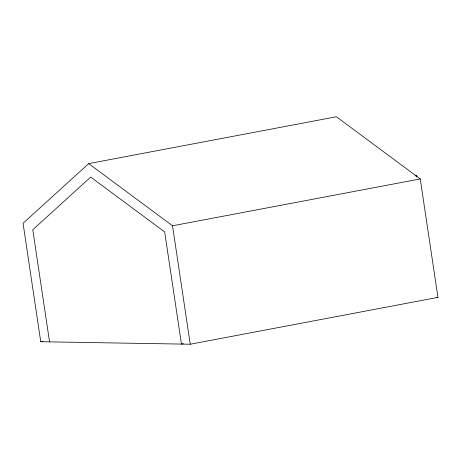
<?xml version="1.0" encoding="UTF-8"?>
<svg xmlns="http://www.w3.org/2000/svg" width="461" height="461" viewBox="0 0 461 461"><rect width="100%" height="100%" fill="white"/><g stroke="black" fill="none" stroke-linecap="round" stroke-linejoin="round"><path stroke-width="0.69" d="M88.685 163.62L23.05 223.28L40.752 341.722L190.232 344.229L437.95 297.38L420.248 178.937L336.403 116.771L88.685 163.62L172.535 225.786L190.232 344.229M415.326 175.912L416.692 175.543L416.905 176.961M172.535 225.786L420.248 178.937M40.752 341.722L42.873 341.324M183.392 343.716L181.444 344.085L164.681 231.935L90.702 177.082L32.783 229.722L49.546 341.872M415.344 175.629L416.692 175.543M436.596 297.357L437.95 297.38"/></g></svg>
